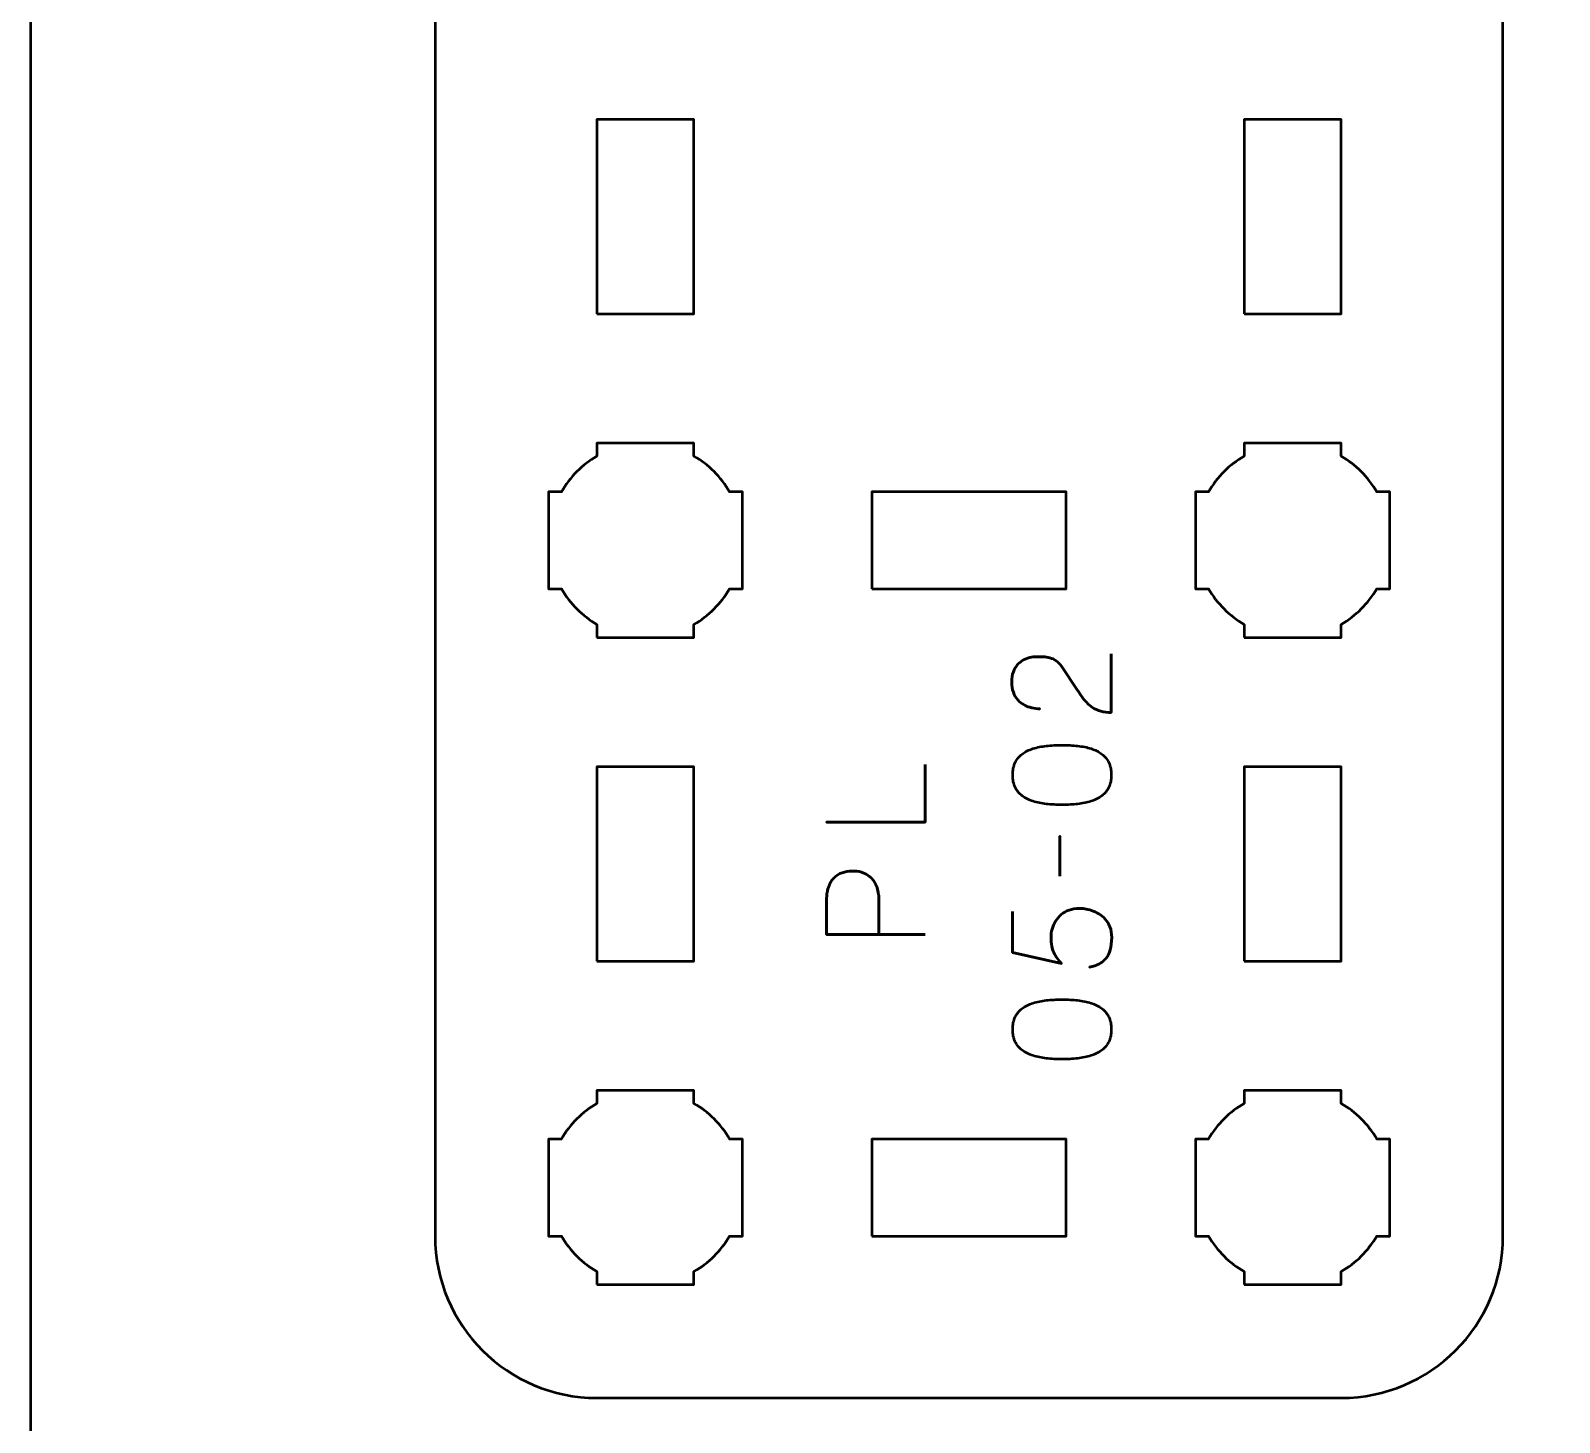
# Model space of a CAD drawing. Header units: centimetres. Extents: x -21 to 0, y -29.7 to 0.
# Drawn here: x -21 to -16.276, y -18.876 to -14.575 of the extents above; entities that cross this region are included whole.
import ezdxf

# ---------------------------------------------------------------- set-up
doc = ezdxf.new("R2010")
doc.units = ezdxf.units.CM
doc.header["$MEASUREMENT"] = 0
doc.layers.add('Layer 1', color=7, linetype='Continuous')

msp = doc.modelspace()

# ---------------------------------------------------------------- linework, layer by layer
at = {"layer": 'Layer 1', "color": 1, "lineweight": 53}
msp.add_open_spline([(-21.00003, -29.19995), (-21.00003, -29.19995), (-21.00003, -5.29992), (-21.00003, -5.29992), (-21.00003, -5.29992), (-21.00003, -5.21709), (-20.93286, -5.14992), (-20.85003, -5.14992), (-20.85003, -5.14992), (-20.7672, -5.14992), (-20.70003, -5.08275), (-20.70003, -4.99992), (-20.70003, -4.99992), (-20.70003, -4.91709), (-20.7672, -4.84992), (-20.85003, -4.84992), (-20.85003, -4.84992), (-20.93286, -4.84992), (-21.00003, -4.78275), (-21.00003, -4.69992), (-21.00003, -4.69992), (-21.00003, -4.61709), (-20.93286, -4.54992), (-20.85003, -4.54992), (-20.85003, -4.54992), (-20.7672, -4.54992), (-20.70003, -4.48275), (-20.70003, -4.39992), (-20.70003, -4.39992), (-20.70003, -4.31709), (-20.7672, -4.24992), (-20.85003, -4.24992), (-20.85003, -4.24992), (-20.93286, -4.24992), (-21.00003, -4.18275), (-21.00003, -4.09992), (-21.00003, -4.09992), (-21.00003, -4.01709), (-20.93286, -3.94992), (-20.85003, -3.94992), (-20.85003, -3.94992), (-20.7672, -3.94992), (-20.70003, -3.88275), (-20.70003, -3.79992), (-20.70003, -3.79992), (-20.70003, -3.71709), (-20.7672, -3.64992), (-20.85003, -3.64992), (-20.85003, -3.64992), (-20.93286, -3.64992), (-21.00003, -3.58275), (-21.00003, -3.49992), (-21.00003, -3.49992), (-21.00003, -3.41709), (-20.93286, -3.34992), (-20.85003, -3.34992), (-20.85003, -3.34992), (-20.7672, -3.34992), (-20.70003, -3.28275), (-20.70003, -3.19992), (-20.70003, -3.19992), (-20.70003, -3.11709), (-20.7672, -3.04992), (-20.85003, -3.04992), (-20.85003, -3.04992), (-20.93286, -3.04992), (-21.00003, -2.98275), (-21.00003, -2.89992), (-21.00003, -2.89992), (-21.00003, -2.81709), (-20.93286, -2.74992), (-20.85003, -2.74992), (-20.85003, -2.74992), (-20.7672, -2.74992), (-20.70003, -2.68275), (-20.70003, -2.59992), (-20.70003, -2.59992), (-20.70003, -2.51709), (-20.7672, -2.44992), (-20.85003, -2.44992), (-20.85003, -2.44992), (-20.93286, -2.44992), (-21.00003, -2.38275), (-21.00003, -2.29992), (-21.00003, -2.29992), (-21.00003, -2.21709), (-20.93286, -2.14992), (-20.85003, -2.14992), (-20.85003, -2.14992), (-20.7672, -2.14992), (-20.70003, -2.08275), (-20.70003, -1.99992), (-20.70003, -1.99992), (-20.70003, -1.91709), (-20.7672, -1.84992), (-20.85003, -1.84992), (-20.85003, -1.84992), (-20.93286, -1.84992), (-21.00003, -1.78275), (-21.00003, -1.69992), (-21.00003, -1.69992), (-21.00003, -1.61709), (-20.93286, -1.54992), (-20.85003, -1.54992), (-20.85003, -1.54992), (-20.7672, -1.54992), (-20.70003, -1.48275), (-20.70003, -1.39992), (-20.70003, -1.39992), (-20.70003, -1.31709), (-20.7672, -1.24992), (-20.85003, -1.24992), (-20.85003, -1.24992), (-20.93286, -1.24992), (-21.00003, -1.18275), (-21.00003, -1.09992), (-21.00003, -1.09992), (-21.00003, -1.09992), (-21.00003, -0.49992), (-21.00003, -0.49992), (-21.00003, -0.49992), (-21.00003, -0.22295), (-20.77694, 0.00004), (-20.49994, 0.00004), (-20.49994, 0.00004), (-20.49994, 0.00004), (-0.50008, 0.00004), (-0.50008, 0.00004), (-0.50008, 0.00004), (-0.22294, 0.00004), (0.00002, -0.22295), (0.00002, -0.49992), (0.00002, -0.49992), (0.00002, -0.49992), (0.00002, -29.19995), (0.00002, -29.19995), (0.00002, -29.19995), (0.00002, -29.47695), (-0.22294, -29.70004), (-0.50008, -29.70004), (-0.50008, -29.70004), (-0.50008, -29.70004), (-20.49994, -29.70004), (-20.49994, -29.70004), (-20.49994, -29.70004), (-20.77694, -29.70004), (-21.00003, -29.47695), (-21.00003, -29.19995)], degree=3, knots=[0, 0, 0, 0, 0.027027, 0.027027, 0.027027, 0.027027, 0.0540541, 0.0540541, 0.0540541, 0.0540541, 0.0810811, 0.0810811, 0.0810811, 0.0810811, 0.1081081, 0.1081081, 0.1081081, 0.1081081, 0.1351351, 0.1351351, 0.1351351, 0.1351351, 0.1621622, 0.1621622, 0.1621622, 0.1621622, 0.1891892, 0.1891892, 0.1891892, 0.1891892, 0.2162162, 0.2162162, 0.2162162, 0.2162162, 0.2432432, 0.2432432, 0.2432432, 0.2432432, 0.2702703, 0.2702703, 0.2702703, 0.2702703, 0.2972973, 0.2972973, 0.2972973, 0.2972973, 0.3243243, 0.3243243, 0.3243243, 0.3243243, 0.3513514, 0.3513514, 0.3513514, 0.3513514, 0.3783784, 0.3783784, 0.3783784, 0.3783784, 0.4054054, 0.4054054, 0.4054054, 0.4054054, 0.4324324, 0.4324324, 0.4324324, 0.4324324, 0.4594595, 0.4594595, 0.4594595, 0.4594595, 0.4864865, 0.4864865, 0.4864865, 0.4864865, 0.5135135, 0.5135135, 0.5135135, 0.5135135, 0.5405405, 0.5405405, 0.5405405, 0.5405405, 0.5675676, 0.5675676, 0.5675676, 0.5675676, 0.5945946, 0.5945946, 0.5945946, 0.5945946, 0.6216216, 0.6216216, 0.6216216, 0.6216216, 0.6486486, 0.6486486, 0.6486486, 0.6486486, 0.6756757, 0.6756757, 0.6756757, 0.6756757, 0.7027027, 0.7027027, 0.7027027, 0.7027027, 0.7297297, 0.7297297, 0.7297297, 0.7297297, 0.7567568, 0.7567568, 0.7567568, 0.7567568, 0.7837838, 0.7837838, 0.7837838, 0.7837838, 0.8108108, 0.8108108, 0.8108108, 0.8108108, 0.8378378, 0.8378378, 0.8378378, 0.8378378, 0.8648649, 0.8648649, 0.8648649, 0.8648649, 0.8918919, 0.8918919, 0.8918919, 0.8918919, 0.9189189, 0.9189189, 0.9189189, 0.9189189, 0.9459459, 0.9459459, 0.9459459, 0.9459459, 0.972973, 0.972973, 0.972973, 0.972973, 1, 1, 1, 1], dxfattribs=at)
at = {"layer": 'Layer 1', "color": 3, "lineweight": 53}
msp.add_open_spline([(-16.94993, -18.8), (-16.94993, -18.8), (-19.24993, -18.8), (-19.24993, -18.8), (-19.24993, -18.8), (-19.52602, -18.8), (-19.74993, -18.57609), (-19.74993, -18.3), (-19.74993, -18.3), (-19.74993, -18.3), (-19.74993, -10), (-19.74993, -10), (-19.74993, -10), (-19.74993, -9.72391), (-19.52602, -9.5), (-19.24993, -9.5), (-19.24993, -9.5), (-19.24993, -9.5), (-16.94993, -9.5), (-16.94993, -9.5), (-16.94993, -9.5), (-16.67384, -9.5), (-16.44993, -9.72391), (-16.44993, -10), (-16.44993, -10), (-16.44993, -10), (-16.44993, -18.3), (-16.44993, -18.3), (-16.44993, -18.3), (-16.44993, -18.57609), (-16.67384, -18.8), (-16.94993, -18.8)], degree=3, knots=[0, 0, 0, 0, 0.125, 0.125, 0.125, 0.125, 0.25, 0.25, 0.25, 0.25, 0.375, 0.375, 0.375, 0.375, 0.5, 0.5, 0.5, 0.5, 0.625, 0.625, 0.625, 0.625, 0.75, 0.75, 0.75, 0.75, 0.875, 0.875, 0.875, 0.875, 1, 1, 1, 1], dxfattribs=at)
at = {"layer": 'Layer 1', "lineweight": 53}
for points, knots in [([(-19.24993, -15.45), (-19.24993, -15.45), (-19.24993, -14.85), (-19.24993, -14.85), (-19.24993, -14.85), (-19.24993, -14.85), (-18.94993, -14.85), (-18.94993, -14.85), (-18.94993, -14.85), (-18.94993, -14.85), (-18.94993, -15.45), (-18.94993, -15.45), (-18.94993, -15.45), (-18.94993, -15.45), (-19.24993, -15.45), (-19.24993, -15.45)], [0, 0, 0, 0, 0.25, 0.25, 0.25, 0.25, 0.5, 0.5, 0.5, 0.5, 0.75, 0.75, 0.75, 0.75, 1, 1, 1, 1]), ([(-17.24993, -15.45), (-17.24993, -15.45), (-17.24993, -14.85), (-17.24993, -14.85), (-17.24993, -14.85), (-17.24993, -14.85), (-16.94993, -14.85), (-16.94993, -14.85), (-16.94993, -14.85), (-16.94993, -14.85), (-16.94993, -15.45), (-16.94993, -15.45), (-16.94993, -15.45), (-16.94993, -15.45), (-17.24993, -15.45), (-17.24993, -15.45)], [0, 0, 0, 0, 0.25, 0.25, 0.25, 0.25, 0.5, 0.5, 0.5, 0.5, 0.75, 0.75, 0.75, 0.75, 1, 1, 1, 1]), ([(-19.24993, -16.45), (-19.24993, -16.45), (-19.24993, -16.40985), (-19.24993, -16.40985), (-19.24993, -16.40985), (-19.29546, -16.3835), (-19.33343, -16.34553), (-19.35978, -16.3), (-19.35978, -16.3), (-19.35978, -16.3), (-19.39993, -16.3), (-19.39993, -16.3), (-19.39993, -16.3), (-19.39993, -16.3), (-19.39993, -16.15), (-19.39993, -16.15), (-19.39993, -16.15), (-19.39993, -16.15), (-19.39993, -16), (-19.39993, -16), (-19.39993, -16), (-19.39993, -16), (-19.35978, -16), (-19.35978, -16), (-19.35978, -16), (-19.33343, -15.95447), (-19.29546, -15.9165), (-19.24993, -15.89015), (-19.24993, -15.89015), (-19.24993, -15.89015), (-19.24993, -15.85), (-19.24993, -15.85), (-19.24993, -15.85), (-19.24993, -15.85), (-19.09993, -15.85), (-19.09993, -15.85), (-19.09993, -15.85), (-19.09993, -15.85), (-18.94993, -15.85), (-18.94993, -15.85), (-18.94993, -15.85), (-18.94993, -15.85), (-18.94993, -15.89015), (-18.94993, -15.89015), (-18.94993, -15.89015), (-18.9044, -15.9165), (-18.86643, -15.95447), (-18.84008, -16), (-18.84008, -16), (-18.84008, -16), (-18.79993, -16), (-18.79993, -16), (-18.79993, -16), (-18.79993, -16), (-18.79993, -16.15), (-18.79993, -16.15), (-18.79993, -16.15), (-18.79993, -16.15), (-18.79993, -16.3), (-18.79993, -16.3), (-18.79993, -16.3), (-18.79993, -16.3), (-18.84008, -16.3), (-18.84008, -16.3), (-18.84008, -16.3), (-18.86643, -16.34553), (-18.9044, -16.3835), (-18.94993, -16.40985), (-18.94993, -16.40985), (-18.94993, -16.40985), (-18.94993, -16.45), (-18.94993, -16.45), (-18.94993, -16.45), (-18.94993, -16.45), (-19.09993, -16.45), (-19.09993, -16.45), (-19.09993, -16.45), (-19.09993, -16.45), (-19.24993, -16.45), (-19.24993, -16.45)], [0, 0, 0, 0, 0.05, 0.05, 0.05, 0.05, 0.1, 0.1, 0.1, 0.1, 0.15, 0.15, 0.15, 0.15, 0.2, 0.2, 0.2, 0.2, 0.25, 0.25, 0.25, 0.25, 0.3, 0.3, 0.3, 0.3, 0.35, 0.35, 0.35, 0.35, 0.4, 0.4, 0.4, 0.4, 0.45, 0.45, 0.45, 0.45, 0.5, 0.5, 0.5, 0.5, 0.55, 0.55, 0.55, 0.55, 0.6, 0.6, 0.6, 0.6, 0.65, 0.65, 0.65, 0.65, 0.7, 0.7, 0.7, 0.7, 0.75, 0.75, 0.75, 0.75, 0.8, 0.8, 0.8, 0.8, 0.85, 0.85, 0.85, 0.85, 0.9, 0.9, 0.9, 0.9, 0.95, 0.95, 0.95, 0.95, 1, 1, 1, 1]), ([(-17.24993, -16.45), (-17.24993, -16.45), (-17.24993, -16.40985), (-17.24993, -16.40985), (-17.24993, -16.40985), (-17.29546, -16.3835), (-17.33343, -16.34553), (-17.35978, -16.3), (-17.35978, -16.3), (-17.35978, -16.3), (-17.39993, -16.3), (-17.39993, -16.3), (-17.39993, -16.3), (-17.39993, -16.3), (-17.39993, -16.15), (-17.39993, -16.15), (-17.39993, -16.15), (-17.39993, -16.15), (-17.39993, -16), (-17.39993, -16), (-17.39993, -16), (-17.39993, -16), (-17.35978, -16), (-17.35978, -16), (-17.35978, -16), (-17.33343, -15.95447), (-17.29546, -15.9165), (-17.24993, -15.89015), (-17.24993, -15.89015), (-17.24993, -15.89015), (-17.24993, -15.85), (-17.24993, -15.85), (-17.24993, -15.85), (-17.24993, -15.85), (-17.09993, -15.85), (-17.09993, -15.85), (-17.09993, -15.85), (-17.09993, -15.85), (-16.94993, -15.85), (-16.94993, -15.85), (-16.94993, -15.85), (-16.94993, -15.85), (-16.94993, -15.89015), (-16.94993, -15.89015), (-16.94993, -15.89015), (-16.9044, -15.9165), (-16.86643, -15.95447), (-16.84008, -16), (-16.84008, -16), (-16.84008, -16), (-16.79993, -16), (-16.79993, -16), (-16.79993, -16), (-16.79993, -16), (-16.79993, -16.15), (-16.79993, -16.15), (-16.79993, -16.15), (-16.79993, -16.15), (-16.79993, -16.3), (-16.79993, -16.3), (-16.79993, -16.3), (-16.79993, -16.3), (-16.84008, -16.3), (-16.84008, -16.3), (-16.84008, -16.3), (-16.86643, -16.34553), (-16.9044, -16.3835), (-16.94993, -16.40985), (-16.94993, -16.40985), (-16.94993, -16.40985), (-16.94993, -16.45), (-16.94993, -16.45), (-16.94993, -16.45), (-16.94993, -16.45), (-17.09993, -16.45), (-17.09993, -16.45), (-17.09993, -16.45), (-17.09993, -16.45), (-17.24993, -16.45), (-17.24993, -16.45)], [0, 0, 0, 0, 0.05, 0.05, 0.05, 0.05, 0.1, 0.1, 0.1, 0.1, 0.15, 0.15, 0.15, 0.15, 0.2, 0.2, 0.2, 0.2, 0.25, 0.25, 0.25, 0.25, 0.3, 0.3, 0.3, 0.3, 0.35, 0.35, 0.35, 0.35, 0.4, 0.4, 0.4, 0.4, 0.45, 0.45, 0.45, 0.45, 0.5, 0.5, 0.5, 0.5, 0.55, 0.55, 0.55, 0.55, 0.6, 0.6, 0.6, 0.6, 0.65, 0.65, 0.65, 0.65, 0.7, 0.7, 0.7, 0.7, 0.75, 0.75, 0.75, 0.75, 0.8, 0.8, 0.8, 0.8, 0.85, 0.85, 0.85, 0.85, 0.9, 0.9, 0.9, 0.9, 0.95, 0.95, 0.95, 0.95, 1, 1, 1, 1]), ([(-18.39993, -16.3), (-18.39993, -16.3), (-18.39993, -16), (-18.39993, -16), (-18.39993, -16), (-18.39993, -16), (-17.79993, -16), (-17.79993, -16), (-17.79993, -16), (-17.79993, -16), (-17.79993, -16.3), (-17.79993, -16.3), (-17.79993, -16.3), (-17.79993, -16.3), (-18.39993, -16.3), (-18.39993, -16.3)], [0, 0, 0, 0, 0.25, 0.25, 0.25, 0.25, 0.5, 0.5, 0.5, 0.5, 0.75, 0.75, 0.75, 0.75, 1, 1, 1, 1]), ([(-19.24993, -17.45), (-19.24993, -17.45), (-19.24993, -16.85), (-19.24993, -16.85), (-19.24993, -16.85), (-19.24993, -16.85), (-18.94993, -16.85), (-18.94993, -16.85), (-18.94993, -16.85), (-18.94993, -16.85), (-18.94993, -17.45), (-18.94993, -17.45), (-18.94993, -17.45), (-18.94993, -17.45), (-19.24993, -17.45), (-19.24993, -17.45)], [0, 0, 0, 0, 0.25, 0.25, 0.25, 0.25, 0.5, 0.5, 0.5, 0.5, 0.75, 0.75, 0.75, 0.75, 1, 1, 1, 1]), ([(-17.24993, -17.45), (-17.24993, -17.45), (-17.24993, -16.85), (-17.24993, -16.85), (-17.24993, -16.85), (-17.24993, -16.85), (-16.94993, -16.85), (-16.94993, -16.85), (-16.94993, -16.85), (-16.94993, -16.85), (-16.94993, -17.45), (-16.94993, -17.45), (-16.94993, -17.45), (-16.94993, -17.45), (-17.24993, -17.45), (-17.24993, -17.45)], [0, 0, 0, 0, 0.25, 0.25, 0.25, 0.25, 0.5, 0.5, 0.5, 0.5, 0.75, 0.75, 0.75, 0.75, 1, 1, 1, 1]), ([(-19.24993, -18.45), (-19.24993, -18.45), (-19.24993, -18.40985), (-19.24993, -18.40985), (-19.24993, -18.40985), (-19.29546, -18.3835), (-19.33343, -18.34553), (-19.35978, -18.3), (-19.35978, -18.3), (-19.35978, -18.3), (-19.39993, -18.3), (-19.39993, -18.3), (-19.39993, -18.3), (-19.39993, -18.3), (-19.39993, -18.15), (-19.39993, -18.15), (-19.39993, -18.15), (-19.39993, -18.15), (-19.39993, -18), (-19.39993, -18), (-19.39993, -18), (-19.39993, -18), (-19.35978, -18), (-19.35978, -18), (-19.35978, -18), (-19.33343, -17.95447), (-19.29546, -17.9165), (-19.24993, -17.89015), (-19.24993, -17.89015), (-19.24993, -17.89015), (-19.24993, -17.85), (-19.24993, -17.85), (-19.24993, -17.85), (-19.24993, -17.85), (-19.09993, -17.85), (-19.09993, -17.85), (-19.09993, -17.85), (-19.09993, -17.85), (-18.94993, -17.85), (-18.94993, -17.85), (-18.94993, -17.85), (-18.94993, -17.85), (-18.94993, -17.89015), (-18.94993, -17.89015), (-18.94993, -17.89015), (-18.9044, -17.9165), (-18.86643, -17.95447), (-18.84008, -18), (-18.84008, -18), (-18.84008, -18), (-18.79993, -18), (-18.79993, -18), (-18.79993, -18), (-18.79993, -18), (-18.79993, -18.15), (-18.79993, -18.15), (-18.79993, -18.15), (-18.79993, -18.15), (-18.79993, -18.3), (-18.79993, -18.3), (-18.79993, -18.3), (-18.79993, -18.3), (-18.84008, -18.3), (-18.84008, -18.3), (-18.84008, -18.3), (-18.86643, -18.34553), (-18.9044, -18.3835), (-18.94993, -18.40985), (-18.94993, -18.40985), (-18.94993, -18.40985), (-18.94993, -18.45), (-18.94993, -18.45), (-18.94993, -18.45), (-18.94993, -18.45), (-19.09993, -18.45), (-19.09993, -18.45), (-19.09993, -18.45), (-19.09993, -18.45), (-19.24993, -18.45), (-19.24993, -18.45)], [0, 0, 0, 0, 0.05, 0.05, 0.05, 0.05, 0.1, 0.1, 0.1, 0.1, 0.15, 0.15, 0.15, 0.15, 0.2, 0.2, 0.2, 0.2, 0.25, 0.25, 0.25, 0.25, 0.3, 0.3, 0.3, 0.3, 0.35, 0.35, 0.35, 0.35, 0.4, 0.4, 0.4, 0.4, 0.45, 0.45, 0.45, 0.45, 0.5, 0.5, 0.5, 0.5, 0.55, 0.55, 0.55, 0.55, 0.6, 0.6, 0.6, 0.6, 0.65, 0.65, 0.65, 0.65, 0.7, 0.7, 0.7, 0.7, 0.75, 0.75, 0.75, 0.75, 0.8, 0.8, 0.8, 0.8, 0.85, 0.85, 0.85, 0.85, 0.9, 0.9, 0.9, 0.9, 0.95, 0.95, 0.95, 0.95, 1, 1, 1, 1]), ([(-17.24993, -18.45), (-17.24993, -18.45), (-17.24993, -18.40985), (-17.24993, -18.40985), (-17.24993, -18.40985), (-17.29546, -18.3835), (-17.33343, -18.34553), (-17.35978, -18.3), (-17.35978, -18.3), (-17.35978, -18.3), (-17.39993, -18.3), (-17.39993, -18.3), (-17.39993, -18.3), (-17.39993, -18.3), (-17.39993, -18.15), (-17.39993, -18.15), (-17.39993, -18.15), (-17.39993, -18.15), (-17.39993, -18), (-17.39993, -18), (-17.39993, -18), (-17.39993, -18), (-17.35978, -18), (-17.35978, -18), (-17.35978, -18), (-17.33343, -17.95447), (-17.29546, -17.9165), (-17.24993, -17.89015), (-17.24993, -17.89015), (-17.24993, -17.89015), (-17.24993, -17.85), (-17.24993, -17.85), (-17.24993, -17.85), (-17.24993, -17.85), (-17.09993, -17.85), (-17.09993, -17.85), (-17.09993, -17.85), (-17.09993, -17.85), (-16.94993, -17.85), (-16.94993, -17.85), (-16.94993, -17.85), (-16.94993, -17.85), (-16.94993, -17.89015), (-16.94993, -17.89015), (-16.94993, -17.89015), (-16.9044, -17.9165), (-16.86643, -17.95447), (-16.84008, -18), (-16.84008, -18), (-16.84008, -18), (-16.79993, -18), (-16.79993, -18), (-16.79993, -18), (-16.79993, -18), (-16.79993, -18.15), (-16.79993, -18.15), (-16.79993, -18.15), (-16.79993, -18.15), (-16.79993, -18.3), (-16.79993, -18.3), (-16.79993, -18.3), (-16.79993, -18.3), (-16.84008, -18.3), (-16.84008, -18.3), (-16.84008, -18.3), (-16.86643, -18.34553), (-16.9044, -18.3835), (-16.94993, -18.40985), (-16.94993, -18.40985), (-16.94993, -18.40985), (-16.94993, -18.45), (-16.94993, -18.45), (-16.94993, -18.45), (-16.94993, -18.45), (-17.09993, -18.45), (-17.09993, -18.45), (-17.09993, -18.45), (-17.09993, -18.45), (-17.24993, -18.45), (-17.24993, -18.45)], [0, 0, 0, 0, 0.05, 0.05, 0.05, 0.05, 0.1, 0.1, 0.1, 0.1, 0.15, 0.15, 0.15, 0.15, 0.2, 0.2, 0.2, 0.2, 0.25, 0.25, 0.25, 0.25, 0.3, 0.3, 0.3, 0.3, 0.35, 0.35, 0.35, 0.35, 0.4, 0.4, 0.4, 0.4, 0.45, 0.45, 0.45, 0.45, 0.5, 0.5, 0.5, 0.5, 0.55, 0.55, 0.55, 0.55, 0.6, 0.6, 0.6, 0.6, 0.65, 0.65, 0.65, 0.65, 0.7, 0.7, 0.7, 0.7, 0.75, 0.75, 0.75, 0.75, 0.8, 0.8, 0.8, 0.8, 0.85, 0.85, 0.85, 0.85, 0.9, 0.9, 0.9, 0.9, 0.95, 0.95, 0.95, 0.95, 1, 1, 1, 1]), ([(-18.39993, -18.3), (-18.39993, -18.3), (-18.39993, -18), (-18.39993, -18), (-18.39993, -18), (-18.39993, -18), (-17.79993, -18), (-17.79993, -18), (-17.79993, -18), (-17.79993, -18), (-17.79993, -18.3), (-17.79993, -18.3), (-17.79993, -18.3), (-17.79993, -18.3), (-18.39993, -18.3), (-18.39993, -18.3)], [0, 0, 0, 0, 0.25, 0.25, 0.25, 0.25, 0.5, 0.5, 0.5, 0.5, 0.75, 0.75, 0.75, 0.75, 1, 1, 1, 1])]:
    msp.add_open_spline(points, degree=3, knots=knots, dxfattribs=at)
at = {"layer": 'Layer 1', "color": 5, "lineweight": 53}
for points, knots in [([(-17.6603, -16.50083), (-17.6603, -16.50083), (-17.6603, -16.68244), (-17.6603, -16.68244), (-17.6603, -16.68244), (-17.67258, -16.68209), (-17.68344, -16.68054), (-17.69276, -16.67792), (-17.69276, -16.67792), (-17.70207, -16.67524), (-17.71025, -16.67165), (-17.71731, -16.6672), (-17.71731, -16.6672), (-17.72436, -16.66268), (-17.73064, -16.65753), (-17.73615, -16.65168), (-17.73615, -16.65168), (-17.74172, -16.64582), (-17.7468, -16.63954), (-17.7516, -16.63277), (-17.7516, -16.63277), (-17.75633, -16.626), (-17.76105, -16.61901), (-17.76571, -16.61174), (-17.76571, -16.61174), (-17.76571, -16.61174), (-17.81397, -16.53935), (-17.81397, -16.53935), (-17.81397, -16.53935), (-17.81919, -16.53195), (-17.82483, -16.52616), (-17.83104, -16.52207), (-17.83104, -16.52207), (-17.83718, -16.51791), (-17.84367, -16.51501), (-17.85045, -16.51325), (-17.85045, -16.51325), (-17.85729, -16.51156), (-17.8642, -16.5105), (-17.87133, -16.51015), (-17.87133, -16.51015), (-17.87846, -16.50979), (-17.88558, -16.50965), (-17.89271, -16.50972), (-17.89271, -16.50972), (-17.89856, -16.50972), (-17.90484, -16.5105), (-17.91162, -16.51205), (-17.91162, -16.51205), (-17.91832, -16.51367), (-17.92502, -16.51621), (-17.93165, -16.51981), (-17.93165, -16.51981), (-17.93829, -16.52341), (-17.94435, -16.52821), (-17.94986, -16.5342), (-17.94986, -16.5342), (-17.95529, -16.5402), (-17.95966, -16.54761), (-17.96298, -16.55643), (-17.96298, -16.55643), (-17.9663, -16.56525), (-17.96799, -16.57562), (-17.96806, -16.58761), (-17.96806, -16.58761), (-17.96799, -16.59968), (-17.9663, -16.61033), (-17.96305, -16.61951), (-17.96305, -16.61951), (-17.95981, -16.62868), (-17.95529, -16.63651), (-17.94958, -16.643), (-17.94958, -16.643), (-17.94386, -16.64949), (-17.93723, -16.65471), (-17.92982, -16.6588), (-17.92982, -16.6588), (-17.92241, -16.6629), (-17.91451, -16.66586), (-17.90618, -16.66776), (-17.90618, -16.66776), (-17.89786, -16.66967), (-17.88939, -16.67059), (-17.88085, -16.67059), (-17.88085, -16.67059), (-17.88939, -16.67059), (-17.89786, -16.66967), (-17.90618, -16.66776), (-17.90618, -16.66776), (-17.91451, -16.66586), (-17.92241, -16.6629), (-17.92982, -16.6588), (-17.92982, -16.6588), (-17.93723, -16.65471), (-17.94386, -16.64949), (-17.94958, -16.643), (-17.94958, -16.643), (-17.95529, -16.63651), (-17.95981, -16.62868), (-17.96305, -16.61951), (-17.96305, -16.61951), (-17.9663, -16.61033), (-17.96799, -16.59968), (-17.96806, -16.58761), (-17.96806, -16.58761), (-17.96799, -16.57562), (-17.9663, -16.56525), (-17.96298, -16.55643), (-17.96298, -16.55643), (-17.95966, -16.54761), (-17.95529, -16.5402), (-17.94986, -16.5342), (-17.94986, -16.5342), (-17.94435, -16.52821), (-17.93829, -16.52341), (-17.93165, -16.51981), (-17.93165, -16.51981), (-17.92502, -16.51621), (-17.91832, -16.51367), (-17.91162, -16.51205), (-17.91162, -16.51205), (-17.90484, -16.5105), (-17.89856, -16.50972), (-17.89271, -16.50972), (-17.89271, -16.50972), (-17.88558, -16.50965), (-17.87846, -16.50979), (-17.87133, -16.51015), (-17.87133, -16.51015), (-17.8642, -16.5105), (-17.85729, -16.51156), (-17.85045, -16.51325), (-17.85045, -16.51325), (-17.84367, -16.51501), (-17.83718, -16.51791), (-17.83104, -16.52207), (-17.83104, -16.52207), (-17.82483, -16.52616), (-17.81919, -16.53195), (-17.81397, -16.53935), (-17.81397, -16.53935), (-17.81397, -16.53935), (-17.76571, -16.61174), (-17.76571, -16.61174), (-17.76571, -16.61174), (-17.76105, -16.61901), (-17.75633, -16.626), (-17.7516, -16.63277), (-17.7516, -16.63277), (-17.7468, -16.63954), (-17.74172, -16.64582), (-17.73615, -16.65168), (-17.73615, -16.65168), (-17.73064, -16.65753), (-17.72436, -16.66268), (-17.71731, -16.6672), (-17.71731, -16.6672), (-17.71025, -16.67165), (-17.70207, -16.67524), (-17.69276, -16.67792), (-17.69276, -16.67792), (-17.68344, -16.68054), (-17.67258, -16.68209), (-17.6603, -16.68244), (-17.6603, -16.68244), (-17.6603, -16.68244), (-17.6603, -16.50083), (-17.6603, -16.50083)], [0, 0, 0, 0, 0.0238095, 0.0238095, 0.0238095, 0.0238095, 0.047619, 0.047619, 0.047619, 0.047619, 0.0714286, 0.0714286, 0.0714286, 0.0714286, 0.0952381, 0.0952381, 0.0952381, 0.0952381, 0.1190476, 0.1190476, 0.1190476, 0.1190476, 0.1428571, 0.1428571, 0.1428571, 0.1428571, 0.1666667, 0.1666667, 0.1666667, 0.1666667, 0.1904762, 0.1904762, 0.1904762, 0.1904762, 0.2142857, 0.2142857, 0.2142857, 0.2142857, 0.2380952, 0.2380952, 0.2380952, 0.2380952, 0.2619048, 0.2619048, 0.2619048, 0.2619048, 0.2857143, 0.2857143, 0.2857143, 0.2857143, 0.3095238, 0.3095238, 0.3095238, 0.3095238, 0.3333333, 0.3333333, 0.3333333, 0.3333333, 0.3571429, 0.3571429, 0.3571429, 0.3571429, 0.3809524, 0.3809524, 0.3809524, 0.3809524, 0.4047619, 0.4047619, 0.4047619, 0.4047619, 0.4285714, 0.4285714, 0.4285714, 0.4285714, 0.452381, 0.452381, 0.452381, 0.452381, 0.4761905, 0.4761905, 0.4761905, 0.4761905, 0.5, 0.5, 0.5, 0.5, 0.5238095, 0.5238095, 0.5238095, 0.5238095, 0.547619, 0.547619, 0.547619, 0.547619, 0.5714286, 0.5714286, 0.5714286, 0.5714286, 0.5952381, 0.5952381, 0.5952381, 0.5952381, 0.6190476, 0.6190476, 0.6190476, 0.6190476, 0.6428571, 0.6428571, 0.6428571, 0.6428571, 0.6666667, 0.6666667, 0.6666667, 0.6666667, 0.6904762, 0.6904762, 0.6904762, 0.6904762, 0.7142857, 0.7142857, 0.7142857, 0.7142857, 0.7380952, 0.7380952, 0.7380952, 0.7380952, 0.7619048, 0.7619048, 0.7619048, 0.7619048, 0.7857143, 0.7857143, 0.7857143, 0.7857143, 0.8095238, 0.8095238, 0.8095238, 0.8095238, 0.8333333, 0.8333333, 0.8333333, 0.8333333, 0.8571429, 0.8571429, 0.8571429, 0.8571429, 0.8809524, 0.8809524, 0.8809524, 0.8809524, 0.9047619, 0.9047619, 0.9047619, 0.9047619, 0.9285714, 0.9285714, 0.9285714, 0.9285714, 0.952381, 0.952381, 0.952381, 0.952381, 0.9761905, 0.9761905, 0.9761905, 0.9761905, 1, 1, 1, 1]), ([(-17.6603, -16.87505), (-17.66037, -16.86024), (-17.66298, -16.84747), (-17.66806, -16.83681), (-17.66806, -16.83681), (-17.67314, -16.82623), (-17.68041, -16.81741), (-17.68965, -16.81036), (-17.68965, -16.81036), (-17.69896, -16.80337), (-17.70997, -16.79787), (-17.72267, -16.79378), (-17.72267, -16.79378), (-17.73537, -16.78975), (-17.74927, -16.78686), (-17.76451, -16.78524), (-17.76451, -16.78524), (-17.77975, -16.78354), (-17.79577, -16.7827), (-17.8127, -16.78277), (-17.8127, -16.78277), (-17.82956, -16.7827), (-17.84558, -16.78354), (-17.86075, -16.78524), (-17.86075, -16.78524), (-17.87592, -16.78686), (-17.88989, -16.78975), (-17.90259, -16.79378), (-17.90259, -16.79378), (-17.91522, -16.79787), (-17.92622, -16.80337), (-17.93561, -16.81036), (-17.93561, -16.81036), (-17.94492, -16.81741), (-17.95219, -16.82623), (-17.95727, -16.83681), (-17.95727, -16.83681), (-17.96242, -16.84747), (-17.96503, -16.86024), (-17.9651, -16.87505), (-17.9651, -16.87505), (-17.96503, -16.88987), (-17.96242, -16.90264), (-17.95727, -16.9133), (-17.95727, -16.9133), (-17.95219, -16.92388), (-17.94492, -16.9327), (-17.93561, -16.93975), (-17.93561, -16.93975), (-17.92622, -16.94674), (-17.91522, -16.95224), (-17.90259, -16.95633), (-17.90259, -16.95633), (-17.88989, -16.96036), (-17.87592, -16.96325), (-17.86075, -16.96487), (-17.86075, -16.96487), (-17.84558, -16.96656), (-17.82956, -16.96741), (-17.8127, -16.96734), (-17.8127, -16.96734), (-17.79577, -16.96741), (-17.77975, -16.96656), (-17.76451, -16.96487), (-17.76451, -16.96487), (-17.74927, -16.96325), (-17.73537, -16.96036), (-17.72267, -16.95633), (-17.72267, -16.95633), (-17.70997, -16.95224), (-17.69896, -16.94674), (-17.68965, -16.93975), (-17.68965, -16.93975), (-17.68041, -16.9327), (-17.67314, -16.92388), (-17.66806, -16.9133), (-17.66806, -16.9133), (-17.66298, -16.90264), (-17.66037, -16.88987), (-17.6603, -16.87505)], [0, 0, 0, 0, 0.05, 0.05, 0.05, 0.05, 0.1, 0.1, 0.1, 0.1, 0.15, 0.15, 0.15, 0.15, 0.2, 0.2, 0.2, 0.2, 0.25, 0.25, 0.25, 0.25, 0.3, 0.3, 0.3, 0.3, 0.35, 0.35, 0.35, 0.35, 0.4, 0.4, 0.4, 0.4, 0.45, 0.45, 0.45, 0.45, 0.5, 0.5, 0.5, 0.5, 0.55, 0.55, 0.55, 0.55, 0.6, 0.6, 0.6, 0.6, 0.65, 0.65, 0.65, 0.65, 0.7, 0.7, 0.7, 0.7, 0.75, 0.75, 0.75, 0.75, 0.8, 0.8, 0.8, 0.8, 0.85, 0.85, 0.85, 0.85, 0.9, 0.9, 0.9, 0.9, 0.95, 0.95, 0.95, 0.95, 1, 1, 1, 1]), ([(-17.6603, -16.87505), (-17.66037, -16.86024), (-17.66298, -16.84747), (-17.66806, -16.83681), (-17.66806, -16.83681), (-17.67314, -16.82623), (-17.68041, -16.81741), (-17.68965, -16.81036), (-17.68965, -16.81036), (-17.69896, -16.80337), (-17.70997, -16.79787), (-17.72267, -16.79378), (-17.72267, -16.79378), (-17.73537, -16.78975), (-17.74927, -16.78686), (-17.76451, -16.78524), (-17.76451, -16.78524), (-17.77975, -16.78354), (-17.79577, -16.7827), (-17.8127, -16.78277), (-17.8127, -16.78277), (-17.82956, -16.7827), (-17.84558, -16.78354), (-17.86075, -16.78524), (-17.86075, -16.78524), (-17.87592, -16.78686), (-17.88989, -16.78975), (-17.90259, -16.79378), (-17.90259, -16.79378), (-17.91522, -16.79787), (-17.92622, -16.80337), (-17.93561, -16.81036), (-17.93561, -16.81036), (-17.94492, -16.81741), (-17.95219, -16.82623), (-17.95727, -16.83681), (-17.95727, -16.83681), (-17.96242, -16.84747), (-17.96503, -16.86024), (-17.9651, -16.87505), (-17.9651, -16.87505), (-17.96503, -16.88987), (-17.96242, -16.90264), (-17.95727, -16.9133), (-17.95727, -16.9133), (-17.95219, -16.92388), (-17.94492, -16.9327), (-17.93561, -16.93975), (-17.93561, -16.93975), (-17.92622, -16.94674), (-17.91522, -16.95224), (-17.90259, -16.95633), (-17.90259, -16.95633), (-17.88989, -16.96036), (-17.87592, -16.96325), (-17.86075, -16.96487), (-17.86075, -16.96487), (-17.84558, -16.96656), (-17.82956, -16.96741), (-17.8127, -16.96734), (-17.8127, -16.96734), (-17.79577, -16.96741), (-17.77975, -16.96656), (-17.76451, -16.96487), (-17.76451, -16.96487), (-17.74927, -16.96325), (-17.73537, -16.96036), (-17.72267, -16.95633), (-17.72267, -16.95633), (-17.70997, -16.95224), (-17.69896, -16.94674), (-17.68965, -16.93975), (-17.68965, -16.93975), (-17.68041, -16.9327), (-17.67314, -16.92388), (-17.66806, -16.9133), (-17.66806, -16.9133), (-17.66298, -16.90264), (-17.66037, -16.88987), (-17.6603, -16.87505)], [0, 0, 0, 0, 0.05, 0.05, 0.05, 0.05, 0.1, 0.1, 0.1, 0.1, 0.15, 0.15, 0.15, 0.15, 0.2, 0.2, 0.2, 0.2, 0.25, 0.25, 0.25, 0.25, 0.3, 0.3, 0.3, 0.3, 0.35, 0.35, 0.35, 0.35, 0.4, 0.4, 0.4, 0.4, 0.45, 0.45, 0.45, 0.45, 0.5, 0.5, 0.5, 0.5, 0.55, 0.55, 0.55, 0.55, 0.6, 0.6, 0.6, 0.6, 0.65, 0.65, 0.65, 0.65, 0.7, 0.7, 0.7, 0.7, 0.75, 0.75, 0.75, 0.75, 0.8, 0.8, 0.8, 0.8, 0.85, 0.85, 0.85, 0.85, 0.9, 0.9, 0.9, 0.9, 0.95, 0.95, 0.95, 0.95, 1, 1, 1, 1]), ([(-18.23561, -16.84309), (-18.23561, -16.84309), (-18.23561, -17.02131), (-18.23561, -17.02131), (-18.23561, -17.02131), (-18.23561, -17.02131), (-18.54083, -17.02131), (-18.54083, -17.02131), (-18.54083, -17.02131), (-18.54083, -17.02131), (-18.23561, -17.02131), (-18.23561, -17.02131), (-18.23561, -17.02131), (-18.23561, -17.02131), (-18.23561, -16.84309), (-18.23561, -16.84309)], [0, 0, 0, 0, 0.25, 0.25, 0.25, 0.25, 0.5, 0.5, 0.5, 0.5, 0.75, 0.75, 0.75, 0.75, 1, 1, 1, 1]), ([(-17.8199, -17.18747), (-17.8199, -17.18747), (-17.8199, -17.06428), (-17.8199, -17.06428), (-17.8199, -17.06428), (-17.8199, -17.06428), (-17.8199, -17.18747), (-17.8199, -17.18747)], [0, 0, 0, 0, 0.5, 0.5, 0.5, 0.5, 1, 1, 1, 1]), ([(-18.23561, -17.36759), (-18.23561, -17.36759), (-18.54083, -17.36759), (-18.54083, -17.36759), (-18.54083, -17.36759), (-18.54083, -17.36759), (-18.54083, -17.27022), (-18.54083, -17.27022), (-18.54083, -17.27022), (-18.54076, -17.25075), (-18.53857, -17.23474), (-18.53434, -17.22211), (-18.53434, -17.22211), (-18.53018, -17.20955), (-18.52439, -17.19967), (-18.51705, -17.19254), (-18.51705, -17.19254), (-18.50979, -17.18542), (-18.50146, -17.18034), (-18.49208, -17.17723), (-18.49208, -17.17723), (-18.48269, -17.1742), (-18.47289, -17.17244), (-18.46251, -17.17201), (-18.46251, -17.17201), (-18.45214, -17.17152), (-18.44198, -17.17272), (-18.43211, -17.17554), (-18.43211, -17.17554), (-18.42223, -17.17843), (-18.41327, -17.1833), (-18.40522, -17.19029), (-18.40522, -17.19029), (-18.39718, -17.1972), (-18.39076, -17.20658), (-18.38603, -17.21837), (-18.38603, -17.21837), (-18.38124, -17.23015), (-18.37884, -17.24475), (-18.3787, -17.26218), (-18.3787, -17.26218), (-18.3787, -17.26218), (-18.3787, -17.36759), (-18.3787, -17.36759), (-18.3787, -17.36759), (-18.3787, -17.36759), (-18.3787, -17.26218), (-18.3787, -17.26218), (-18.3787, -17.26218), (-18.37884, -17.24511), (-18.38124, -17.23064), (-18.38603, -17.21893), (-18.38603, -17.21893), (-18.39076, -17.20715), (-18.39718, -17.19776), (-18.40522, -17.19071), (-18.40522, -17.19071), (-18.41327, -17.18372), (-18.42223, -17.17871), (-18.43211, -17.17575), (-18.43211, -17.17575), (-18.44198, -17.17279), (-18.45214, -17.17152), (-18.46251, -17.17201), (-18.46251, -17.17201), (-18.47289, -17.17244), (-18.48269, -17.1742), (-18.49208, -17.17737), (-18.49208, -17.17737), (-18.50146, -17.18048), (-18.50979, -17.1857), (-18.51705, -17.19283), (-18.51705, -17.19283), (-18.52439, -17.20002), (-18.53018, -17.2099), (-18.53434, -17.22246), (-18.53434, -17.22246), (-18.53857, -17.23509), (-18.54076, -17.25096), (-18.54083, -17.27022), (-18.54083, -17.27022), (-18.54083, -17.27022), (-18.54083, -17.36759), (-18.54083, -17.36759), (-18.54083, -17.36759), (-18.54083, -17.36759), (-18.23561, -17.36759), (-18.23561, -17.36759)], [0, 0, 0, 0, 0.0454545, 0.0454545, 0.0454545, 0.0454545, 0.0909091, 0.0909091, 0.0909091, 0.0909091, 0.1363636, 0.1363636, 0.1363636, 0.1363636, 0.1818182, 0.1818182, 0.1818182, 0.1818182, 0.2272727, 0.2272727, 0.2272727, 0.2272727, 0.2727273, 0.2727273, 0.2727273, 0.2727273, 0.3181818, 0.3181818, 0.3181818, 0.3181818, 0.3636364, 0.3636364, 0.3636364, 0.3636364, 0.4090909, 0.4090909, 0.4090909, 0.4090909, 0.4545455, 0.4545455, 0.4545455, 0.4545455, 0.5, 0.5, 0.5, 0.5, 0.5454545, 0.5454545, 0.5454545, 0.5454545, 0.5909091, 0.5909091, 0.5909091, 0.5909091, 0.6363636, 0.6363636, 0.6363636, 0.6363636, 0.6818182, 0.6818182, 0.6818182, 0.6818182, 0.7272727, 0.7272727, 0.7272727, 0.7272727, 0.7727273, 0.7727273, 0.7727273, 0.7727273, 0.8181818, 0.8181818, 0.8181818, 0.8181818, 0.8636364, 0.8636364, 0.8636364, 0.8636364, 0.9090909, 0.9090909, 0.9090909, 0.9090909, 0.9545455, 0.9545455, 0.9545455, 0.9545455, 1, 1, 1, 1]), ([(-17.96552, -17.29711), (-17.96552, -17.29711), (-17.96552, -17.42411), (-17.96552, -17.42411), (-17.96552, -17.42411), (-17.96552, -17.42411), (-17.81397, -17.45798), (-17.81397, -17.45798), (-17.81397, -17.45798), (-17.81905, -17.45205), (-17.82363, -17.44641), (-17.82766, -17.44097), (-17.82766, -17.44097), (-17.83168, -17.43561), (-17.83506, -17.42997), (-17.83789, -17.42397), (-17.83789, -17.42397), (-17.84071, -17.41804), (-17.84283, -17.41127), (-17.84431, -17.40365), (-17.84431, -17.40365), (-17.84579, -17.3961), (-17.84657, -17.38707), (-17.84657, -17.3767), (-17.84657, -17.3767), (-17.84657, -17.36823), (-17.84544, -17.35976), (-17.84311, -17.3513), (-17.84311, -17.3513), (-17.84085, -17.34283), (-17.83739, -17.33479), (-17.83281, -17.32717), (-17.83281, -17.32717), (-17.82815, -17.31948), (-17.82236, -17.3127), (-17.81538, -17.30678), (-17.81538, -17.30678), (-17.80839, -17.30078), (-17.80021, -17.29605), (-17.79083, -17.29267), (-17.79083, -17.29267), (-17.78144, -17.28921), (-17.77079, -17.28745), (-17.75894, -17.28738), (-17.75894, -17.28738), (-17.75456, -17.2873), (-17.74906, -17.2878), (-17.74257, -17.28879), (-17.74257, -17.28879), (-17.73608, -17.2897), (-17.72902, -17.2914), (-17.72154, -17.2938), (-17.72154, -17.2938), (-17.71406, -17.29619), (-17.70665, -17.29958), (-17.69932, -17.30388), (-17.69932, -17.30388), (-17.69198, -17.30819), (-17.68528, -17.31369), (-17.67921, -17.32032), (-17.67921, -17.32032), (-17.67314, -17.32696), (-17.66827, -17.335), (-17.6646, -17.34438), (-17.6646, -17.34438), (-17.66101, -17.35384), (-17.6591, -17.36492), (-17.65903, -17.37754), (-17.65903, -17.37754), (-17.6591, -17.39264), (-17.66072, -17.40534), (-17.66376, -17.41564), (-17.66376, -17.41564), (-17.66686, -17.42595), (-17.67088, -17.43434), (-17.67596, -17.44083), (-17.67596, -17.44083), (-17.68104, -17.44739), (-17.68662, -17.45247), (-17.69268, -17.45614), (-17.69268, -17.45614), (-17.69875, -17.45981), (-17.70482, -17.46256), (-17.71089, -17.4644), (-17.71089, -17.4644), (-17.71696, -17.46623), (-17.72253, -17.46764), (-17.72761, -17.46856), (-17.72761, -17.46856), (-17.72253, -17.46764), (-17.71696, -17.46623), (-17.71089, -17.4644), (-17.71089, -17.4644), (-17.70482, -17.46256), (-17.69875, -17.45981), (-17.69268, -17.45614), (-17.69268, -17.45614), (-17.68662, -17.45247), (-17.68104, -17.44739), (-17.67596, -17.44083), (-17.67596, -17.44083), (-17.67088, -17.43434), (-17.66686, -17.42595), (-17.66376, -17.41564), (-17.66376, -17.41564), (-17.66072, -17.40534), (-17.6591, -17.39264), (-17.65903, -17.37754), (-17.65903, -17.37754), (-17.6591, -17.36492), (-17.66101, -17.35384), (-17.6646, -17.34438), (-17.6646, -17.34438), (-17.66827, -17.335), (-17.67314, -17.32696), (-17.67921, -17.32032), (-17.67921, -17.32032), (-17.68528, -17.31369), (-17.69198, -17.30819), (-17.69932, -17.30388), (-17.69932, -17.30388), (-17.70665, -17.29958), (-17.71406, -17.29619), (-17.72154, -17.2938), (-17.72154, -17.2938), (-17.72902, -17.2914), (-17.73608, -17.2897), (-17.74257, -17.28879), (-17.74257, -17.28879), (-17.74906, -17.2878), (-17.75456, -17.2873), (-17.75894, -17.28738), (-17.75894, -17.28738), (-17.77079, -17.28745), (-17.78144, -17.28921), (-17.79083, -17.29267), (-17.79083, -17.29267), (-17.80021, -17.29605), (-17.80839, -17.30078), (-17.81538, -17.30678), (-17.81538, -17.30678), (-17.82236, -17.3127), (-17.82815, -17.31948), (-17.83281, -17.32717), (-17.83281, -17.32717), (-17.83739, -17.33479), (-17.84085, -17.34283), (-17.84311, -17.3513), (-17.84311, -17.3513), (-17.84544, -17.35976), (-17.84657, -17.36823), (-17.84657, -17.3767), (-17.84657, -17.3767), (-17.84657, -17.38707), (-17.84579, -17.3961), (-17.84431, -17.40365), (-17.84431, -17.40365), (-17.84283, -17.41127), (-17.84071, -17.41804), (-17.83789, -17.42397), (-17.83789, -17.42397), (-17.83506, -17.42997), (-17.83168, -17.43561), (-17.82766, -17.44097), (-17.82766, -17.44097), (-17.82363, -17.44641), (-17.81905, -17.45205), (-17.81397, -17.45798), (-17.81397, -17.45798), (-17.81397, -17.45798), (-17.96552, -17.42411), (-17.96552, -17.42411), (-17.96552, -17.42411), (-17.96552, -17.42411), (-17.96552, -17.29711), (-17.96552, -17.29711)], [0, 0, 0, 0, 0.0227273, 0.0227273, 0.0227273, 0.0227273, 0.0454545, 0.0454545, 0.0454545, 0.0454545, 0.0681818, 0.0681818, 0.0681818, 0.0681818, 0.0909091, 0.0909091, 0.0909091, 0.0909091, 0.1136364, 0.1136364, 0.1136364, 0.1136364, 0.1363636, 0.1363636, 0.1363636, 0.1363636, 0.1590909, 0.1590909, 0.1590909, 0.1590909, 0.1818182, 0.1818182, 0.1818182, 0.1818182, 0.2045455, 0.2045455, 0.2045455, 0.2045455, 0.2272727, 0.2272727, 0.2272727, 0.2272727, 0.25, 0.25, 0.25, 0.25, 0.2727273, 0.2727273, 0.2727273, 0.2727273, 0.2954545, 0.2954545, 0.2954545, 0.2954545, 0.3181818, 0.3181818, 0.3181818, 0.3181818, 0.3409091, 0.3409091, 0.3409091, 0.3409091, 0.3636364, 0.3636364, 0.3636364, 0.3636364, 0.3863636, 0.3863636, 0.3863636, 0.3863636, 0.4090909, 0.4090909, 0.4090909, 0.4090909, 0.4318182, 0.4318182, 0.4318182, 0.4318182, 0.4545455, 0.4545455, 0.4545455, 0.4545455, 0.4772727, 0.4772727, 0.4772727, 0.4772727, 0.5, 0.5, 0.5, 0.5, 0.5227273, 0.5227273, 0.5227273, 0.5227273, 0.5454545, 0.5454545, 0.5454545, 0.5454545, 0.5681818, 0.5681818, 0.5681818, 0.5681818, 0.5909091, 0.5909091, 0.5909091, 0.5909091, 0.6136364, 0.6136364, 0.6136364, 0.6136364, 0.6363636, 0.6363636, 0.6363636, 0.6363636, 0.6590909, 0.6590909, 0.6590909, 0.6590909, 0.6818182, 0.6818182, 0.6818182, 0.6818182, 0.7045455, 0.7045455, 0.7045455, 0.7045455, 0.7272727, 0.7272727, 0.7272727, 0.7272727, 0.75, 0.75, 0.75, 0.75, 0.7727273, 0.7727273, 0.7727273, 0.7727273, 0.7954545, 0.7954545, 0.7954545, 0.7954545, 0.8181818, 0.8181818, 0.8181818, 0.8181818, 0.8409091, 0.8409091, 0.8409091, 0.8409091, 0.8636364, 0.8636364, 0.8636364, 0.8636364, 0.8863636, 0.8863636, 0.8863636, 0.8863636, 0.9090909, 0.9090909, 0.9090909, 0.9090909, 0.9318182, 0.9318182, 0.9318182, 0.9318182, 0.9545455, 0.9545455, 0.9545455, 0.9545455, 0.9772727, 0.9772727, 0.9772727, 0.9772727, 1, 1, 1, 1]), ([(-17.6603, -17.66117), (-17.66037, -17.64636), (-17.66298, -17.63359), (-17.66806, -17.62293), (-17.66806, -17.62293), (-17.67314, -17.61235), (-17.68041, -17.60353), (-17.68965, -17.59648), (-17.68965, -17.59648), (-17.69896, -17.58949), (-17.70997, -17.58399), (-17.72267, -17.5799), (-17.72267, -17.5799), (-17.73537, -17.57587), (-17.74927, -17.57298), (-17.76451, -17.57136), (-17.76451, -17.57136), (-17.77975, -17.56966), (-17.79577, -17.56882), (-17.8127, -17.56889), (-17.8127, -17.56889), (-17.82956, -17.56882), (-17.84558, -17.56966), (-17.86075, -17.57136), (-17.86075, -17.57136), (-17.87592, -17.57298), (-17.88989, -17.57587), (-17.90259, -17.5799), (-17.90259, -17.5799), (-17.91522, -17.58399), (-17.92622, -17.58949), (-17.93561, -17.59648), (-17.93561, -17.59648), (-17.94492, -17.60353), (-17.95219, -17.61235), (-17.95727, -17.62293), (-17.95727, -17.62293), (-17.96242, -17.63359), (-17.96503, -17.64636), (-17.9651, -17.66117), (-17.9651, -17.66117), (-17.96503, -17.67599), (-17.96242, -17.68876), (-17.95727, -17.69942), (-17.95727, -17.69942), (-17.95219, -17.71), (-17.94492, -17.71882), (-17.93561, -17.72587), (-17.93561, -17.72587), (-17.92622, -17.73286), (-17.91522, -17.73836), (-17.90259, -17.74245), (-17.90259, -17.74245), (-17.88989, -17.74648), (-17.87592, -17.74937), (-17.86075, -17.75099), (-17.86075, -17.75099), (-17.84558, -17.75268), (-17.82956, -17.75353), (-17.8127, -17.75346), (-17.8127, -17.75346), (-17.79577, -17.75353), (-17.77975, -17.75268), (-17.76451, -17.75099), (-17.76451, -17.75099), (-17.74927, -17.74937), (-17.73537, -17.74648), (-17.72267, -17.74245), (-17.72267, -17.74245), (-17.70997, -17.73836), (-17.69896, -17.73286), (-17.68965, -17.72587), (-17.68965, -17.72587), (-17.68041, -17.71882), (-17.67314, -17.71), (-17.66806, -17.69942), (-17.66806, -17.69942), (-17.66298, -17.68876), (-17.66037, -17.67599), (-17.6603, -17.66117)], [0, 0, 0, 0, 0.05, 0.05, 0.05, 0.05, 0.1, 0.1, 0.1, 0.1, 0.15, 0.15, 0.15, 0.15, 0.2, 0.2, 0.2, 0.2, 0.25, 0.25, 0.25, 0.25, 0.3, 0.3, 0.3, 0.3, 0.35, 0.35, 0.35, 0.35, 0.4, 0.4, 0.4, 0.4, 0.45, 0.45, 0.45, 0.45, 0.5, 0.5, 0.5, 0.5, 0.55, 0.55, 0.55, 0.55, 0.6, 0.6, 0.6, 0.6, 0.65, 0.65, 0.65, 0.65, 0.7, 0.7, 0.7, 0.7, 0.75, 0.75, 0.75, 0.75, 0.8, 0.8, 0.8, 0.8, 0.85, 0.85, 0.85, 0.85, 0.9, 0.9, 0.9, 0.9, 0.95, 0.95, 0.95, 0.95, 1, 1, 1, 1]), ([(-17.6603, -17.66117), (-17.66037, -17.64636), (-17.66298, -17.63359), (-17.66806, -17.62293), (-17.66806, -17.62293), (-17.67314, -17.61235), (-17.68041, -17.60353), (-17.68965, -17.59648), (-17.68965, -17.59648), (-17.69896, -17.58949), (-17.70997, -17.58399), (-17.72267, -17.5799), (-17.72267, -17.5799), (-17.73537, -17.57587), (-17.74927, -17.57298), (-17.76451, -17.57136), (-17.76451, -17.57136), (-17.77975, -17.56966), (-17.79577, -17.56882), (-17.8127, -17.56889), (-17.8127, -17.56889), (-17.82956, -17.56882), (-17.84558, -17.56966), (-17.86075, -17.57136), (-17.86075, -17.57136), (-17.87592, -17.57298), (-17.88989, -17.57587), (-17.90259, -17.5799), (-17.90259, -17.5799), (-17.91522, -17.58399), (-17.92622, -17.58949), (-17.93561, -17.59648), (-17.93561, -17.59648), (-17.94492, -17.60353), (-17.95219, -17.61235), (-17.95727, -17.62293), (-17.95727, -17.62293), (-17.96242, -17.63359), (-17.96503, -17.64636), (-17.9651, -17.66117), (-17.9651, -17.66117), (-17.96503, -17.67599), (-17.96242, -17.68876), (-17.95727, -17.69942), (-17.95727, -17.69942), (-17.95219, -17.71), (-17.94492, -17.71882), (-17.93561, -17.72587), (-17.93561, -17.72587), (-17.92622, -17.73286), (-17.91522, -17.73836), (-17.90259, -17.74245), (-17.90259, -17.74245), (-17.88989, -17.74648), (-17.87592, -17.74937), (-17.86075, -17.75099), (-17.86075, -17.75099), (-17.84558, -17.75268), (-17.82956, -17.75353), (-17.8127, -17.75346), (-17.8127, -17.75346), (-17.79577, -17.75353), (-17.77975, -17.75268), (-17.76451, -17.75099), (-17.76451, -17.75099), (-17.74927, -17.74937), (-17.73537, -17.74648), (-17.72267, -17.74245), (-17.72267, -17.74245), (-17.70997, -17.73836), (-17.69896, -17.73286), (-17.68965, -17.72587), (-17.68965, -17.72587), (-17.68041, -17.71882), (-17.67314, -17.71), (-17.66806, -17.69942), (-17.66806, -17.69942), (-17.66298, -17.68876), (-17.66037, -17.67599), (-17.6603, -17.66117)], [0, 0, 0, 0, 0.05, 0.05, 0.05, 0.05, 0.1, 0.1, 0.1, 0.1, 0.15, 0.15, 0.15, 0.15, 0.2, 0.2, 0.2, 0.2, 0.25, 0.25, 0.25, 0.25, 0.3, 0.3, 0.3, 0.3, 0.35, 0.35, 0.35, 0.35, 0.4, 0.4, 0.4, 0.4, 0.45, 0.45, 0.45, 0.45, 0.5, 0.5, 0.5, 0.5, 0.55, 0.55, 0.55, 0.55, 0.6, 0.6, 0.6, 0.6, 0.65, 0.65, 0.65, 0.65, 0.7, 0.7, 0.7, 0.7, 0.75, 0.75, 0.75, 0.75, 0.8, 0.8, 0.8, 0.8, 0.85, 0.85, 0.85, 0.85, 0.9, 0.9, 0.9, 0.9, 0.95, 0.95, 0.95, 0.95, 1, 1, 1, 1])]:
    msp.add_open_spline(points, degree=3, knots=knots, dxfattribs=at)

doc.saveas('drawing.dxf')
